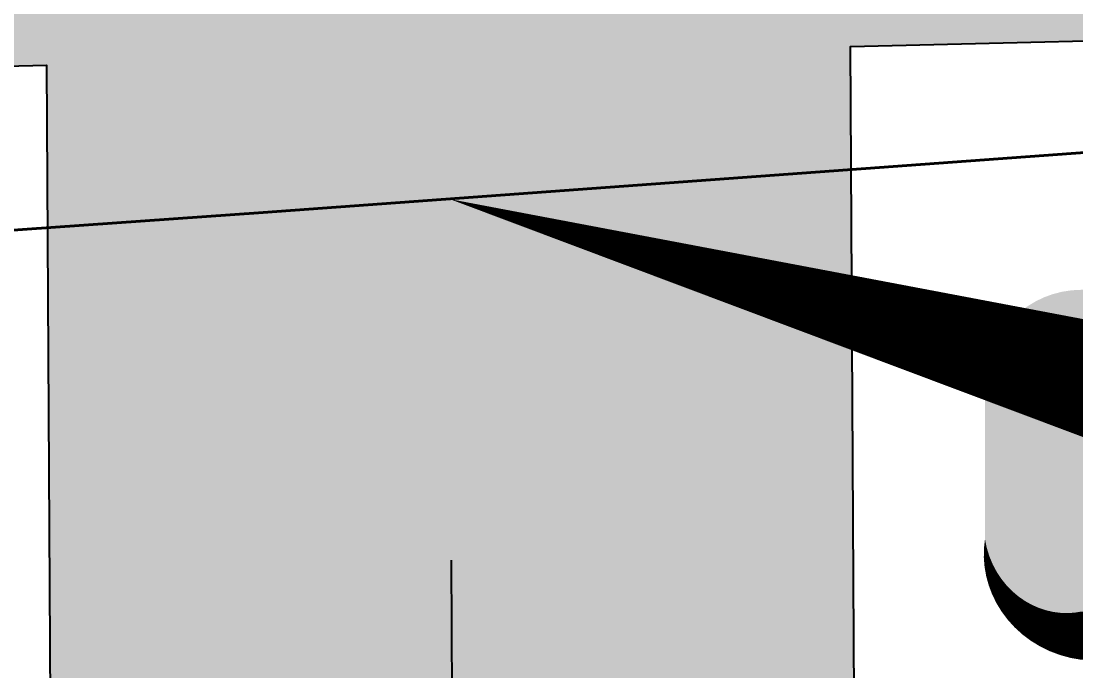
# Model space of a CAD drawing. Extents: x 88833 to 97610, y 5963373 to 5974710.
# Drawn here: x 95580.35 to 95593.46, y 5964461.56 to 5964469.64 of the extents above; entities that cross this region are included whole.
import ezdxf

# ---------------------------------------------------------------- set-up
doc = ezdxf.new("R2010")
doc.units = 0
doc.header["$LTSCALE"] = 5
doc.linetypes.add('COOP2', pattern=[10, 5, -1, 0, -1, 0, -1, 0, -1, 0, -1])
doc.linetypes.add('DASHDOT', pattern=[25.4, 12.7, -6.35, 0, -6.35])
doc.layers.add('AS-RECON EXISTING', color=151, linetype='DASHDOT', lineweight=40)
for name, color, linetype in [('P-APEX RECON PAY ITEMS-1000', 240, 'Continuous'), ('P-APEX RECON-10m BUFFER', 51, 'COOP2'), ('P-APEX RECON-URBAN', 30, 'COOP2'), ('P-APEX RECON-WORK AREA', 104, 'Continuous')]:
    doc.layers.add(name, color=color, linetype=linetype)
doc.layers.add('P-APEX RECON-TO BE DRILLED-H', color=7, linetype='Continuous', true_color=0xffafe1)
doc.styles.add('80', font='ARIALN.TTF', dxfattribs={"height": 10})

# ---------------------------------------------------------------- blocks, each defined once
blk = doc.blocks.new('*U918')
at = {"true_color": 0xffffa8}
h = blk.add_hatch(color=51, dxfattribs=at)
edge = h.paths.add_edge_path()
edge.add_line((-16.5, -11.5), (16.5, -11.5))
edge.add_arc((16.5, -5.5), 6, 270, 360)
edge.add_line((22.5, -5.5), (22.5, 4))
edge.add_arc((16.5, 4), 6, 0, 90)
edge.add_line((16.5, 10), (-16.5, 10))
edge.add_arc((-16.5, 4), 6, 90, 180)
edge.add_line((-22.5, 4), (-22.5, -5.5))
edge.add_arc((-16.5, -5.5), 6, 180, 270)
at = {"color": 240, "flags": 128}
blk.add_lwpolyline([(-55.759, 15.638, 0, 10, 0), (0, 0, 5, 5, 0)], format="xyseb", dxfattribs=at)
blk.add_lwpolyline([(-16.5, -11.5, 3, 3, 0), (16.5, -11.5, 3, 3, 0.414214), (22.5, -5.5, 3, 3, 0), (22.5, 4, 3, 0, 0.414214), (16.5, 10, 0, 0, 0), (-16.5, 10, 0, 0, 0.414214), (-22.5, 4, 0, 0, 0), (-22.5, -5.5, 0, 3, 0.414214)], format="xyseb", close=True, dxfattribs=at)
at = {"color": 4, "style": '80'}
blk.add_attdef('OTHER_001', (-14.696, -5.003), '', height=10, dxfattribs=at)

msp = doc.modelspace()

# ---------------------------------------------------------------- hatches: boundary and pattern name
at = {"layer": 'P-APEX RECON-10m BUFFER', "transparency": 33554687}
h = msp.add_hatch(color=256, dxfattribs=at)
h.dxf.hatch_style = 1
h.paths.add_polyline_path([(94839.164, 5964300.866), (95460.443, 5964314.215), (95460.353, 5964311.378), (95460.442, 5964309.307), (95470.434, 5964309.522), (95470.352, 5964311.435), (95470.63, 5964320.185), (95472.48, 5964323.297), (95472.963, 5964333.81), (95471.065, 5964333.874), (95471.419, 5964345.04), (95473.475, 5964344.945), (95473.709, 5964350.017), (95474.394, 5964364.908), (95472.054, 5964365.016), (95473.832, 5964420.972), (95475.486, 5964470.47), (95575.74, 5964473.871), (95575.856, 5964468.979), (95580.67, 5964469.093), (95580.747, 5964455.407), (95590.74, 5964455.349), (95590.661, 5964469.328), (95595.834, 5964469.45), (95595.714, 5964474.548), (95610.318, 5964475.043), (95610.433, 5964470.152), (95630.412, 5964470.623), (95630.294, 5964475.618), (95630.058, 5964485.607), (95629.941, 5964490.602), (95624.973, 5964490.485), (95623.708, 5964551.127), (95636.676, 5964551.454), (95636.571, 5964556.449), (95623.604, 5964556.122), (95621.833, 5964640.986), (95626.828, 5964641.09), (95626.725, 5964646.035), (95634.69, 5964646.162), (95634.48, 5964656.152), (95626.516, 5964656.025), (95626.411, 5964661.07), (95621.416, 5964660.965), (95620.291, 5964714.908), (95610.3, 5964714.708), (95611.426, 5964660.757), (95606.431, 5964660.653), (95606.848, 5964640.673), (95611.843, 5964640.777), (95614.984, 5964490.249), (95609.962, 5964490.131), (95610.082, 5964485.033), (95595.479, 5964484.538), (95595.363, 5964489.429), (95575.385, 5964488.958), (95575.505, 5964483.86), (95465.811, 5964480.14), (95463.846, 5964421.297), (95462.072, 5964365.475), (95454.431, 5964365.827), (95453.512, 5964345.864), (95461.437, 5964345.499), (95461.078, 5964334.208), (95455.967, 5964334.379), (95455.62, 5964324.106), (94838.842, 5964310.854)])
at = {"layer": 'P-APEX RECON-TO BE DRILLED-H', "transparency": 33554687}
h = msp.add_hatch(color=256, dxfattribs=at)
h.dxf.hatch_style = 1
h.paths.add_polyline_path([(95592.728, 5964362.015), (95591.454, 5964354.071), (95591.16, 5964349.836), (95581.192, 5964350.526), (95581.516, 5964355.209), (95582.708, 5964362.64), (95580.989, 5964412.52), (95580.747, 5964455.407), (95580.614, 5964479.188), (95585.609, 5964479.217), (95590.605, 5964479.245), (95590.979, 5964412.964), (95591.158, 5964407.546)])

# ---------------------------------------------------------------- linework, layer by layer
at = {"layer": 'AS-RECON EXISTING', "flags": 128}
msp.add_lwpolyline([(95633.28, 5964469.4), (95623.362, 5964469.293), (95616.75, 5964468.958), (95604.31, 5964468.792), (95583.361, 5964467.263), (95568.024, 5964466.185)], dxfattribs=at)
at = {"layer": 'P-APEX RECON-URBAN', "ltscale": 1.5, "flags": 128}
msp.add_lwpolyline([(95586.176, 5964350.181), (95586.485, 5964354.64), (95587.718, 5964362.328), (95585.985, 5964412.62), (95585.609, 5964479.217)], dxfattribs=at)
at = {"layer": 'P-APEX RECON-WORK AREA', "flags": 128}
msp.add_lwpolyline([(95475.486, 5964470.47), (95575.74, 5964473.871), (95575.856, 5964468.979), (95580.67, 5964469.093), (95580.747, 5964455.407), (95590.74, 5964455.349), (95590.661, 5964469.328), (95595.834, 5964469.45), (95595.714, 5964474.548), (95610.318, 5964475.043), (95610.433, 5964470.152), (95630.412, 5964470.623), (95630.294, 5964475.618), (95630.294, 5964475.618), (95630.058, 5964485.607), (95630.058, 5964485.607), (95629.941, 5964490.602), (95624.973, 5964490.485), (95623.708, 5964551.127)], dxfattribs=at)

# ---------------------------------------------------------------- block references
at = {"layer": 'P-APEX RECON PAY ITEMS-1000', "xscale": 0.2, "yscale": 0.2, "zscale": 0.2}
msp.add_blockref('*U918', (95596.832, 5964464.302), dxfattribs=at).add_auto_attribs({'OTHER_001': 'UMC-G'})

doc.saveas('drawing.dxf')
